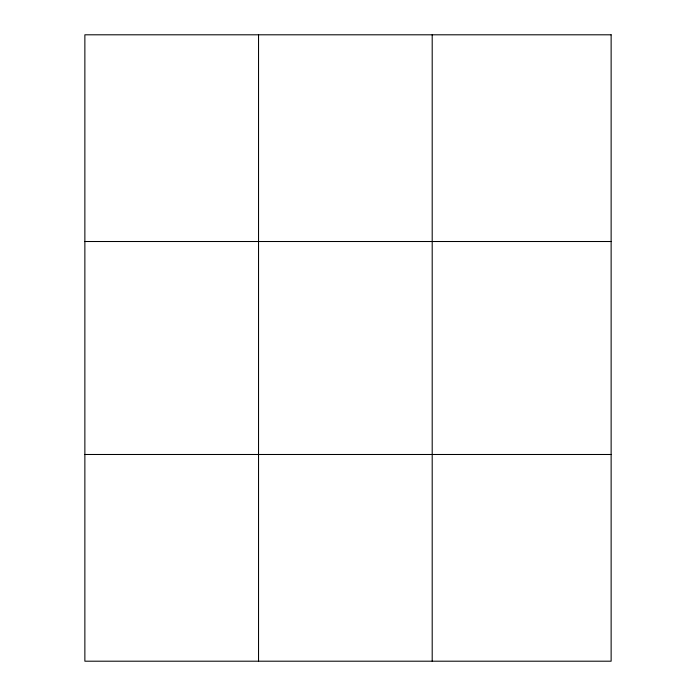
<?xml version="1.0" encoding="UTF-8"?>
<svg xmlns="http://www.w3.org/2000/svg" width="696" height="696" viewBox="0 0 696 696"><rect width="100%" height="100%" fill="white"/><g stroke="black" fill="none" stroke-linecap="round" stroke-linejoin="round"><path stroke-width="1.04" d="M258.538 34.8L258.538 661.2M432.199 34.8L432.199 661.2M84.868 241.512L611.132 241.512M84.868 454.488L611.132 454.488M611.132 34.8L611.132 661.2L84.868 661.2L84.868 34.8L611.132 34.8"/></g></svg>
